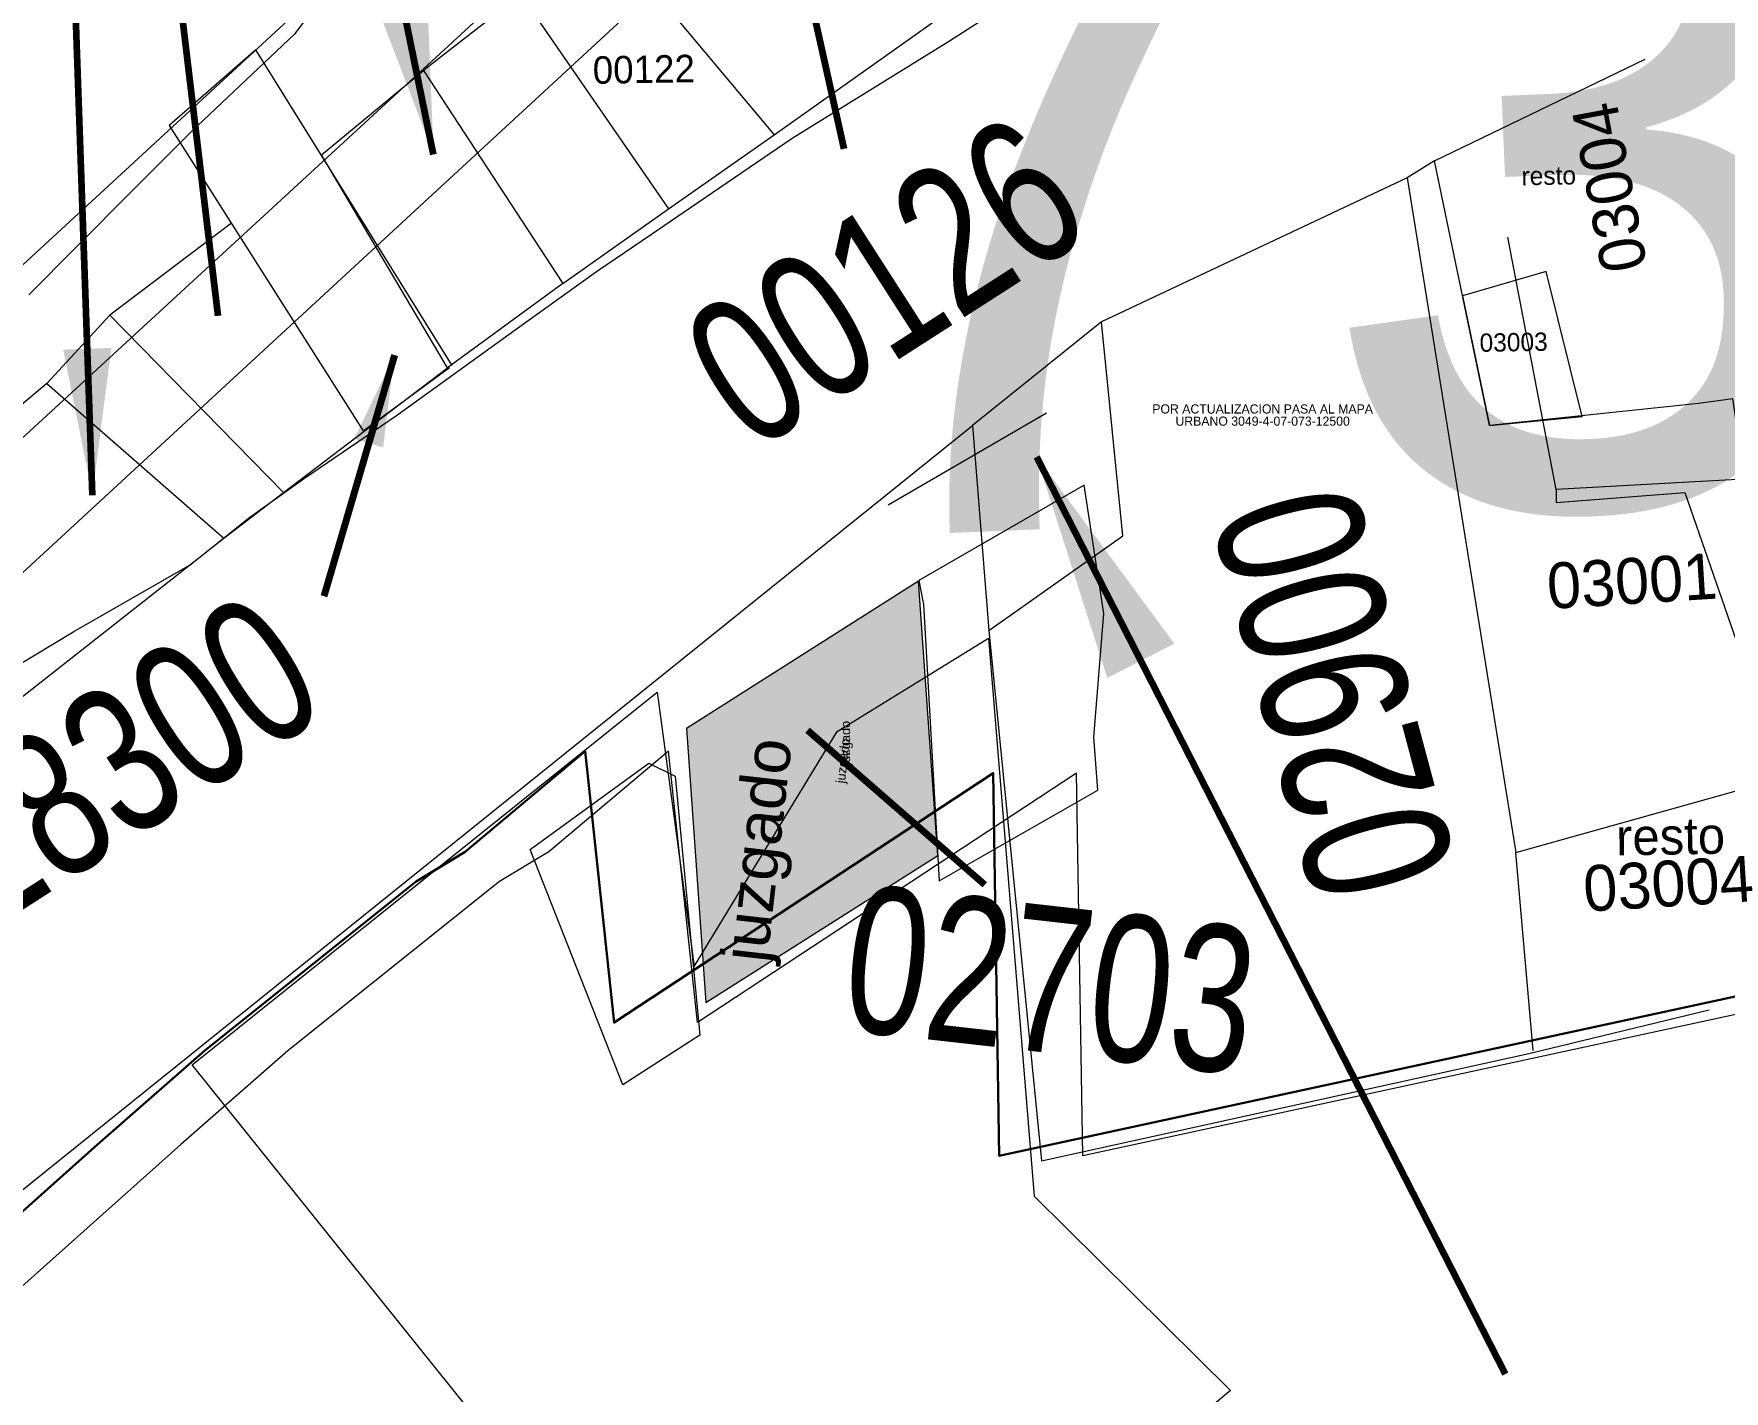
# Model space of a CAD drawing. Header units: inches. Extents: x 610851 to 630254, y 1234683 to 1264905.
# Drawn here: x 624306.9 to 624491.3, y 1245033.3 to 1245181.4 of the extents above; entities that cross this region are included whole.
import ezdxf
from ezdxf.enums import TextEntityAlignment as Align

# ---------------------------------------------------------------- set-up
doc = ezdxf.new("R2010")
doc.units = ezdxf.units.IN
doc.header["$MEASUREMENT"] = 0
for name, color, linetype, lineweight in [('Cod-Loc', 7, 'Continuous', 13), ('Level 2', 7, 'Continuous', 0), ('Level 20', 7, 'Continuous', 0), ('Level 50', 7, 'Continuous', 0), ('Level 7', 7, 'Continuous', 0), ('mon proposed', 3, 'Continuous', 0)]:
    doc.layers.add(name, color=color, linetype=linetype, lineweight=lineweight)
doc.styles.get("Standard").update_dxf_attribs({"font": 'arial.ttf'})
doc.styles.add('Styledgn000', font='dgn000.shx')
doc.styles.add('Styledgn003', font='dgn003.shx')
doc.styles.add('Styledgn032', font='dgn032.shx')
doc.styles.add('Styletxt', font='txt.shx')
doc.dimstyles.new('STANDARD-Linear', dxfattribs={"dimtxt": 1.5, "dimasz": 1.13, "dimexe": 0.125, "dimexo": 0.000625, "dimgap": 0.3, "dimtad": 1, "dimzin": 7, "dimdsep": 46, "dimtxsty": 'Styletxt', "dimsah": 1, "dimcen": 2.5, "dimclrd": 1, "dimclre": 1, "dimclrt": 2, "dimaunit": 1, "dimadec": 7, "dimazin": 0, "dimtfac": 1, "dimtofl": 0, "dimtmove": 1, "dimatfit": 3, "dimfxl": 1, "dimtolj": 1, "dimtzin": 0, "dimarcsym": 0})

# ---------------------------------------------------------------- blocks, each defined once
blk = doc.blocks.new('AnonymousCell14')
at = {"layer": 'Level 20', "color": 2, "linetype": 'Continuous', "lineweight": 0, "flags": 128}
for points in [[(-46.08, 15.62), (-37.06, 21.04), (-24.37, 28.32), (-18.02, 33.43), (-11.89, 37.77), (-1.87, 44.61), (11.08, 53.97), (19.96, 60.33), (25.96, 64.4), (28.75, 66.31), (41.32, 74.9), (58.49, 85.52), (76.14, 96.87)], [(-2.38, 100.5), (-12.97, 86.26), (-24.23, 75.63), (-30.66, 69.17), (-36.8, 63), (-41.99, 57.79)]]:
    blk.add_lwpolyline(points, dxfattribs=at)
blk = doc.blocks.new('AnonymousCell21')
at = {"layer": 'Cod-Loc', "color": 3, "linetype": 'Continuous', "lineweight": 0}
blk.add_line((-12.18, -5.05), (-17.46, 22.48), dxfattribs=at)
at = {"layer": 'Cod-Loc', "color": 3, "linetype": 'Continuous', "lineweight": 0, "flags": 128}
blk.add_lwpolyline([(12.16, -3.71), (-12.18, -5.05), (-12.18, -5.05), (-12.19, -6.5), (-12.19, -6.5), (1.85, -5.41), (1.85, -5.41), (7.44, -21.56), (7.44, -21.56), (13.42, -21.98), (13.42, -21.98), (17.74, -22.43), (17.74, -22.43), (12.16, -3.71)], dxfattribs=at)

msp = doc.modelspace()

# ---------------------------------------------------------------- hatches: boundary and pattern name
at = {"layer": 'Level 2', "linetype": 'Continuous'}
msp.add_hatch(color=6, dxfattribs=at).paths.add_polyline_path([(624403.40212, 1245121.70651), (624378.06928, 1245105.64197), (624380.18297, 1245075.71929), (624405.51581, 1245091.78383)])
msp.add_hatch(color=6, dxfattribs=at).paths.add_polyline_path([(624403.40212, 1245121.70651), (624378.06928, 1245105.64197), (624380.18297, 1245075.71929), (624405.51581, 1245091.78383)])
msp.add_hatch(color=6, dxfattribs=at).paths.add_polyline_path([(624403.40212, 1245121.70651), (624378.06928, 1245105.64197), (624380.18297, 1245075.71929), (624405.51581, 1245091.78383)])

# ---------------------------------------------------------------- linework, layer by layer
at = {"layer": 'Level 2', "color": 1, "linetype": 'Continuous', "lineweight": 0}
for p, q in [((624459.70231, 1245167.57898), (624482.7141, 1245178.68979)), ((624459.70231, 1245167.57898), (624482.7141, 1245178.68979)), ((624459.70231, 1245167.57898), (624482.7141, 1245178.68979)), ((624456.72276, 1245165.74221), (624423.38358, 1245150.0202)), ((624456.72276, 1245165.74221), (624423.38358, 1245150.0202)), ((624456.72276, 1245165.74221), (624423.38358, 1245150.0202)), ((624470.48958, 1245070.4822), (624468.57554, 1245092.08635)), ((624470.48958, 1245070.4822), (624468.57554, 1245092.08635)), ((624470.48958, 1245070.4822), (624468.57554, 1245092.08635)), ((624470.00358, 1245070.1772), (624489.67063, 1245074.92289)), ((624470.00358, 1245070.1772), (624489.67063, 1245074.92289)), ((624470.00358, 1245070.1772), (624489.67063, 1245074.92289))]:
    msp.add_line(p, q, dxfattribs=at)
at = {"layer": 'Level 2', "color": 1, "linetype": 'Continuous', "lineweight": 0, "flags": 128}
for points in [[(624308.34358, 1245439.7552), (624156.61458, 1245401.4932), (624238.90658, 1245094.7272), (624343.93058, 1245191.5482), (624346.88958, 1245197.6522), (624344.69858, 1245207.0692), (624359.63558, 1245210.2682), (624353.08458, 1245237.4402), (624358.25558, 1245239.2672), (624308.34358, 1245439.7552)], [(624308.34358, 1245439.7552), (624156.61458, 1245401.4932), (624238.90658, 1245094.7272), (624343.93058, 1245191.5482), (624346.88958, 1245197.6522), (624344.69858, 1245207.0692), (624359.63558, 1245210.2682), (624353.08458, 1245237.4402), (624358.25558, 1245239.2672), (624308.34358, 1245439.7552)], [(624308.34358, 1245439.7552), (624156.61458, 1245401.4932), (624238.90658, 1245094.7272), (624343.93058, 1245191.5482), (624346.88958, 1245197.6522), (624344.69858, 1245207.0692), (624359.63558, 1245210.2682), (624353.08458, 1245237.4402), (624358.25558, 1245239.2672), (624308.34358, 1245439.7552)], [(624368.91958, 1245192.8042), (624387.65958, 1245170.4302)], [(624368.91958, 1245192.8042), (624387.65958, 1245170.4302)], [(624368.91958, 1245192.8042), (624387.65958, 1245170.4302)], [(624360.02358, 1245185.7362), (624349.39858, 1245177.4422)], [(624360.02358, 1245185.7362), (624349.39858, 1245177.4422)], [(624360.02358, 1245185.7362), (624349.39858, 1245177.4422)], [(624360.02358, 1245185.7362), (624376.12858, 1245162.3622)], [(624360.02358, 1245185.7362), (624376.12858, 1245162.3622)], [(624360.02358, 1245185.7362), (624376.12858, 1245162.3622)], [(624387.65958, 1245170.4302), (624405.64558, 1245183.1922)], [(624387.65958, 1245170.4302), (624405.64558, 1245183.1922)], [(624387.65958, 1245170.4302), (624405.64558, 1245183.1922)], [(624338.24058, 1245168.2342), (624349.39858, 1245177.4422)], [(624338.24058, 1245168.2342), (624349.39858, 1245177.4422)], [(624338.24058, 1245168.2342), (624349.39858, 1245177.4422)], [(624349.39858, 1245177.4422), (624364.57758, 1245154.2102)], [(624349.39858, 1245177.4422), (624364.57758, 1245154.2102)], [(624349.39858, 1245177.4422), (624364.57758, 1245154.2102)], [(624376.12858, 1245162.3622), (624387.65958, 1245170.4302)], [(624376.12858, 1245162.3622), (624387.65958, 1245170.4302)], [(624376.12858, 1245162.3622), (624387.65958, 1245170.4302)], [(624338.24058, 1245168.2342), (624338.23658, 1245168.2242)], [(624338.24058, 1245168.2342), (624338.23658, 1245168.2242)], [(624338.24058, 1245168.2342), (624338.23658, 1245168.2242)], [(624352.01158, 1245144.9802), (624338.24058, 1245168.2342)], [(624352.01158, 1245144.9802), (624338.24058, 1245168.2342)], [(624352.01158, 1245144.9802), (624338.24058, 1245168.2342)], [(624364.57758, 1245154.2102), (624376.12858, 1245162.3622)], [(624364.57758, 1245154.2102), (624376.12858, 1245162.3622)], [(624364.57758, 1245154.2102), (624376.12858, 1245162.3622)], [(624328.42858, 1245160.7802), (624315.14958, 1245150.7232)], [(624328.42858, 1245160.7802), (624315.14958, 1245150.7232)], [(624328.42858, 1245160.7802), (624315.14958, 1245150.7232)], [(624364.57758, 1245154.2102), (624352.01158, 1245144.9802)], [(624364.57758, 1245154.2102), (624352.01158, 1245144.9802)], [(624364.57758, 1245154.2102), (624352.01158, 1245144.9802)], [(624315.14958, 1245150.7232), (624308.28758, 1245143.2802)], [(624315.14958, 1245150.7232), (624308.28758, 1245143.2802)], [(624315.14958, 1245150.7232), (624308.28758, 1245143.2802)], [(624315.14958, 1245150.7232), (624334.11958, 1245131.4042)], [(624315.14958, 1245150.7232), (624334.11958, 1245131.4042)], [(624315.14958, 1245150.7232), (624334.11958, 1245131.4042)], [(624423.38358, 1245150.0202), (624409.29858, 1245138.6902)], [(624423.38358, 1245150.0202), (624409.29858, 1245138.6902)], [(624423.38358, 1245150.0202), (624409.29858, 1245138.6902)], [(624425.68458, 1245126.6582), (624423.38358, 1245150.0202)], [(624425.68458, 1245126.6582), (624423.38358, 1245150.0202)], [(624425.68458, 1245126.6582), (624423.38358, 1245150.0202)], [(624334.11958, 1245131.4042), (624352.01158, 1245144.9802)], [(624334.11958, 1245131.4042), (624352.01158, 1245144.9802)], [(624334.11958, 1245131.4042), (624352.01158, 1245144.9802)], [(624308.28758, 1245143.2802), (624289.71158, 1245127.6712)], [(624308.28758, 1245143.2802), (624289.71158, 1245127.6712)], [(624308.28758, 1245143.2802), (624289.71158, 1245127.6712)], [(624308.28758, 1245143.2802), (624327.59558, 1245126.4022), (624327.59558, 1245126.4022)], [(624308.28758, 1245143.2802), (624327.59558, 1245126.4022), (624327.59558, 1245126.4022)], [(624308.28758, 1245143.2802), (624327.59558, 1245126.4022), (624327.59558, 1245126.4022)], [(624125.42858, 1244880.5452), (624154.47158, 1244915.4152), (624183.52758, 1244949.2692), (624219.15258, 1244985.7332), (624254.36458, 1245014.0592), (624409.29858, 1245138.6902)], [(624125.42858, 1244880.5452), (624154.47158, 1244915.4152), (624183.52758, 1244949.2692), (624219.15258, 1244985.7332), (624254.36458, 1245014.0592), (624409.29858, 1245138.6902)], [(624409.29858, 1245138.6902), (624411.08058, 1245116.3402)], [(624409.29858, 1245138.6902), (624411.08058, 1245116.3402)], [(624409.29858, 1245138.6902), (624411.08058, 1245116.3402)], [(624327.59558, 1245126.4022), (624334.11958, 1245131.4042)], [(624327.59558, 1245126.4022), (624334.11958, 1245131.4042)], [(624327.59558, 1245126.4022), (624334.11958, 1245131.4042)], [(624303.90058, 1245107.7622), (624327.59558, 1245126.4022)], [(624303.90058, 1245107.7622), (624327.59558, 1245126.4022)], [(624303.90058, 1245107.7622), (624327.59558, 1245126.4022)], [(624411.08058, 1245116.3402), (624425.68458, 1245126.6582)], [(624411.08058, 1245116.3402), (624425.68458, 1245126.6582)], [(624411.08058, 1245116.3402), (624425.68458, 1245126.6582)]]:
    msp.add_lwpolyline(points, dxfattribs=at)
at = {"layer": 'Level 2', "color": 6, "linetype": 'Continuous', "lineweight": 0, "flags": 128}
for points in [[(624352.49558, 1245145.2632), (624331.08358, 1245179.7002), (624321.64358, 1245171.4572), (624342.81658, 1245138.1122), (624352.22358, 1245145.0192)], [(624352.49558, 1245145.2632), (624331.08358, 1245179.7002), (624321.64358, 1245171.4572), (624342.81658, 1245138.1122), (624352.22358, 1245145.0192)], [(624352.49558, 1245145.2632), (624331.08358, 1245179.7002), (624321.64358, 1245171.4572), (624342.81658, 1245138.1122), (624352.22358, 1245145.0192)], [(624492.27314, 1245141.61003), (624488.5049, 1245141.09076), (624465.73101, 1245138.70285), (624459.70231, 1245167.57898), (624456.72276, 1245165.74221), (624468.57554, 1245092.08635), (624498.47566, 1245100.47437), (624492.27314, 1245141.61003)], [(624492.27314, 1245141.61003), (624488.5049, 1245141.09076), (624465.73101, 1245138.70285), (624459.70231, 1245167.57898), (624456.72276, 1245165.74221), (624468.57554, 1245092.08635), (624498.47566, 1245100.47437), (624492.27314, 1245141.61003)], [(624492.27314, 1245141.61003), (624488.5049, 1245141.09076), (624465.73101, 1245138.70285), (624459.70231, 1245167.57898), (624456.72276, 1245165.74221), (624468.57554, 1245092.08635), (624498.47566, 1245100.47437), (624492.27314, 1245141.61003)], [(624462.78101, 1245152.83852), (624465.72471, 1245138.69877), (624475.81362, 1245139.6658), (624471.89469, 1245155.51475), (624462.78101, 1245152.83852)], [(624462.78101, 1245152.83852), (624465.72471, 1245138.69877), (624475.81362, 1245139.6658), (624471.89469, 1245155.51475), (624462.78101, 1245152.83852)], [(624462.78101, 1245152.83852), (624465.72471, 1245138.69877), (624475.81362, 1245139.6658), (624471.89469, 1245155.51475), (624462.78101, 1245152.83852)], [(624403.40212, 1245121.70651), (624378.06928, 1245105.64197), (624380.18297, 1245075.71929), (624405.51581, 1245091.78383), (624403.40212, 1245121.70651)], [(624403.40212, 1245121.70651), (624378.06928, 1245105.64197), (624380.18297, 1245075.71929), (624405.51581, 1245091.78383), (624403.40212, 1245121.70651)], [(624403.40212, 1245121.70651), (624378.06928, 1245105.64197), (624380.18297, 1245075.71929), (624405.51581, 1245091.78383), (624403.40212, 1245121.70651)]]:
    msp.add_lwpolyline(points, dxfattribs=at)
at = {"layer": 'Level 2', "color": 1, "flags": 128}
for points in [[(624244.08726, 1244781.65387), (624406.37356, 1244868.93381), (624418.22892, 1244873.16715), (624427.57248, 1244875.66769), (624428.34988, 1244872.77369), (624464.98006, 1244871.4897), (624654.90336, 1244865.81178), (624700.78431, 1244865.19675), (624695.77806, 1245046.98173), (624599.97533, 1245026.34583), (624592.21681, 1245095.99507), (624421.31861, 1245058.99192), (624420.65468, 1245100.77383), (624379.28029, 1245073.54273), (624376.12897, 1245103.17341)], [(624376.12897, 1245103.17341), (624363.0449, 1245092.17649), (624357.68057, 1245088.93356), (624334.61254, 1245070.48818), (624322.91754, 1245060.23129), (624296.63929, 1245036.7959)]]:
    msp.add_lwpolyline(points, dxfattribs=at)
at = {"layer": 'Level 20', "color": 2, "flags": 128}
msp.add_lwpolyline([(624421.4718, 1245132.18274), (624403.44245, 1245121.77166), (624403.94667, 1245119.17015), (624405.65861, 1245088.99976), (624422.96488, 1245098.90592), (624422.53468, 1245104.6941), (624423.63693, 1245118.17913), (624421.4718, 1245132.18274)], dxfattribs=at)
msp.add_lwpolyline([(624421.4718, 1245132.18274), (624403.44245, 1245121.77166), (624403.94667, 1245119.17015), (624405.65861, 1245088.99976), (624422.96488, 1245098.90592), (624422.53468, 1245104.6941), (624423.63693, 1245118.17913), (624421.4718, 1245132.18274)], dxfattribs=at)
msp.add_lwpolyline([(624421.4718, 1245132.18274), (624403.44245, 1245121.77166), (624403.94667, 1245119.17015), (624405.65861, 1245088.99976), (624422.96488, 1245098.90592), (624422.53468, 1245104.6941), (624423.63693, 1245118.17913), (624421.4718, 1245132.18274)], dxfattribs=at)
at = {"layer": 'Level 20', "color": 2, "linetype": 'Continuous', "lineweight": 0, "flags": 128}
msp.add_lwpolyline([(624373.9576, 1245101.83745), (624376.8434, 1245100.41915), (624379.5417, 1245072.16125), (624371.1299, 1245066.75365), (624361.0196, 1245092.42415), (624373.9576, 1245101.83745)], dxfattribs=at)
at = {"layer": 'Level 50', "color": 7, "linetype": 'Continuous', "lineweight": 0}
msp.add_line((624416.82958, 1245058.4432), (624470.00358, 1245070.1772), dxfattribs=at)
at = {"layer": 'Level 50', "color": 7, "linetype": 'Continuous', "lineweight": 0, "flags": 128}
for points in [[(624375.04658, 1245214.0732), (624376.31358, 1245202.4372), (624192.70258, 1245033.4622), (624200.15758, 1245025.3382), (624381.39358, 1245192.5922), (624411.80658, 1245198.2252), (624539.10558, 1245263.4452), (624608.74358, 1245280.0682), (624679.76858, 1245296.4982), (624684.25658, 1245294.0032), (624693.23058, 1245273.0762), (624761.04758, 1245279.8842), (624749.35758, 1245334.0552), (624769.22158, 1245340.9692)], [(624375.04658, 1245214.0732), (624376.31358, 1245202.4372), (624192.70258, 1245033.4622), (624200.15758, 1245025.3382), (624381.39358, 1245192.5922), (624411.80658, 1245198.2252), (624539.10558, 1245263.4452), (624608.74358, 1245280.0682), (624679.76858, 1245296.4982), (624684.25658, 1245294.0032), (624693.23058, 1245273.0762), (624761.04758, 1245279.8842), (624749.35758, 1245334.0552), (624769.22158, 1245340.9692)], [(624375.04658, 1245214.0732), (624376.31358, 1245202.4372), (624192.70258, 1245033.4622), (624200.15758, 1245025.3382), (624381.39358, 1245192.5922), (624411.80658, 1245198.2252), (624539.10558, 1245263.4452), (624608.74358, 1245280.0682), (624679.76858, 1245296.4982), (624684.25658, 1245294.0032), (624693.23058, 1245273.0762), (624761.04758, 1245279.8842), (624749.35758, 1245334.0552), (624769.22158, 1245340.9692)], [(624378.93358, 1245079.6462), (624394.51758, 1245105.2892), (624411.02658, 1245115.4822), (624416.03258, 1245054.5932), (624437.43758, 1245033.3892), (624386.74858, 1244990.9582), (624324.15058, 1245068.9422), (624374.88458, 1245109.5832), (624378.93358, 1245079.6462)], [(624411.08058, 1245116.3402), (624416.82958, 1245058.4432)]]:
    msp.add_lwpolyline(points, dxfattribs=at)
at = {"layer": 'Level 50', "color": 7, "flags": 128}
msp.add_lwpolyline([(624125.42858, 1244880.5452), (624154.47158, 1244915.4152), (624183.52758, 1244949.2692), (624219.15258, 1244985.7332), (624254.36458, 1245014.0592), (624409.29858, 1245138.6902)], dxfattribs=at)
at = {"layer": 'Level 7', "color": 3, "linetype": 'Continuous', "lineweight": 0}
msp.add_line((624400.07857, 1245130.03194), (624417.3635, 1245140.09331), dxfattribs=at)
msp.add_line((624400.07857, 1245130.03194), (624417.3635, 1245140.09331), dxfattribs=at)
msp.add_line((624400.07857, 1245130.03194), (624417.3635, 1245140.09331), dxfattribs=at)
at = {"layer": 'mon proposed', "color": 2, "linetype": 'Continuous', "lineweight": 30, "flags": 128}
for points in [[(624234.98645, 1244781.65387), (624397.27274, 1244868.93381), (624409.12811, 1244873.16715), (624418.47167, 1244875.66769), (624419.24906, 1244872.77369), (624455.87925, 1244871.4897), (624645.80254, 1244865.81178), (624691.6835, 1244865.19675), (624686.67725, 1245046.98173), (624590.87452, 1245026.34583), (624583.116, 1245095.99507), (624412.2178, 1245058.99192), (624411.55387, 1245100.77383), (624370.17947, 1245073.54273), (624367.02816, 1245103.17341)], [(624367.02816, 1245103.17341), (624353.94409, 1245092.17649), (624348.57976, 1245088.93356), (624325.51173, 1245070.48818), (624313.81673, 1245060.23129), (624287.53848, 1245036.7959)]]:
    msp.add_lwpolyline(points, dxfattribs=at)

# ---------------------------------------------------------------- block references
at = {"color": 2, "linetype": 'Continuous', "lineweight": 0}
msp.add_blockref('AnonymousCell14', (624348.29358, 1245095.1642), dxfattribs=at)
at = {"color": 7, "linetype": 'Continuous', "lineweight": 0}
msp.add_blockref('AnonymousCell21', (624485.1837, 1245136.78249), dxfattribs=at)

# ---------------------------------------------------------------- texts
at = {"layer": 'Level 20', "color": 4, "linetype": 'Continuous', "lineweight": 0}
for height, rotation, p in [(1, 89.9999985, (624395.93614, 1245101.58161)), (5, 83.5697344, (624386.85581, 1245079.96028)), (5, 83.5697344, (624386.85581, 1245079.96028)), (5, 83.5697344, (624386.85581, 1245079.96028)), (1, 83.5697344, (624395.369, 1245099.60618)), (1, 83.5697344, (624395.369, 1245099.60618))]:
    msp.add_text('juzgado', height=height, rotation=rotation, dxfattribs=at).set_placement(p)
at = {"layer": 'Level 50', "color": 7, "linetype": 'Continuous', "lineweight": 40, "style": 'Styledgn003'}
msp.add_text('73', height=80, rotation=2.3999938, dxfattribs=at).set_placement((624445.54237, 1245168.62203), align=Align.MIDDLE_CENTER)
at = {"layer": 'Level 50', "color": 7, "linetype": 'Continuous', "lineweight": 0, "style": 'Styledgn003', "width": 0.75}
msp.add_text('02900', height=16.000002, rotation=105, dxfattribs=at).set_placement((624448.75118, 1245109.47841), align=Align.MIDDLE_CENTER)
msp.add_text('02900', height=16.000002, rotation=105, dxfattribs=at).set_placement((624448.75118, 1245109.47841), align=Align.MIDDLE_CENTER)
msp.add_text('02900', height=16.000002, rotation=105, dxfattribs=at).set_placement((624448.75118, 1245109.47841), align=Align.MIDDLE_CENTER)
at = {"layer": 'Level 50', "color": 7, "linetype": 'Continuous', "lineweight": 0, "insert": (624440.95591, 1245139.83458), "char_height": 1, "width": 31.5154297, "attachment_point": 5, "line_spacing_factor": 0.8, "style": 'Styledgn032'}
msp.add_mtext('{\\Fdgn000|c0;POR ACTUALIZACION PASA AL MAPA \\PURBANO 3049-4-07-073-12500}', dxfattribs=at)
at = {"layer": 'Level 7', "color": 7, "linetype": 'Continuous', "lineweight": 0}
for s, height, rotation, style, p in [('00122', 3, 1, 'Styledgn000', (624373.42581, 1245177.57528)), ('00122', 3, 1, 'Styledgn000', (624373.42581, 1245177.57528)), ('00122', 3, 1, 'Styledgn000', (624373.42581, 1245177.57528)), ('03004', 4.999998, 100.55, 'Styledgn032', (624478.79491, 1245164.66217)), ('03004', 4.999998, 100.55, 'Styledgn032', (624478.79491, 1245164.66217)), ('03004', 4.999998, 100.55, 'Styledgn032', (624478.79491, 1245164.66217)), ('resto', 1.999998, 1, 'Styledgn000', (624472.18051, 1245165.96584)), ('resto', 1.999998, 1, 'Styledgn000', (624472.18051, 1245165.96584)), ('resto', 1.999998, 1, 'Styledgn000', (624472.18051, 1245165.96584)), ('03003', 1.999998, 1, 'Styledgn000', (624468.34951, 1245147.79361)), ('03003', 1.999998, 1, 'Styledgn000', (624468.34951, 1245147.79361)), ('03003', 1.999998, 1, 'Styledgn000', (624468.34951, 1245147.79361)), ('03001', 4.999998, 3.55, 'Styledgn032', (624481.26855, 1245121.74141)), ('03001', 4.999998, 3.55, 'Styledgn032', (624481.26855, 1245121.74141)), ('03001', 4.999998, 3.55, 'Styledgn032', (624481.26855, 1245121.74141)), ('resto', 4.000002, 1, 'Styledgn000', (624485.47145, 1245093.87648)), ('resto', 4.000002, 1, 'Styledgn000', (624485.47145, 1245093.87648)), ('resto', 4.000002, 1, 'Styledgn000', (624485.47145, 1245093.87648)), ('03004', 4.999998, 3.55, 'Styledgn032', (624485.22993, 1245088.71197)), ('03004', 4.999998, 3.55, 'Styledgn032', (624485.22993, 1245088.71197)), ('03004', 4.999998, 3.55, 'Styledgn032', (624485.22993, 1245088.71197))]:
    msp.add_text(s, height=height, rotation=rotation, dxfattribs=dict(at, style=style)).set_placement(p, align=Align.MIDDLE_CENTER)
at = {"layer": 'Level 7', "color": 7, "linetype": 'Continuous', "lineweight": 0, "style": 'Styledgn003', "width": 0.75}
for s, rotation, p in [('00126', 32.7294611, (624399.6669, 1245154.40677)), ('00126', 32.7294611, (624399.6669, 1245154.40677)), ('00126', 32.7294611, (624399.6669, 1245154.40677)), ('18300', 32.7294611, (624316.36141, 1245102.2405)), ('18300', 32.7294611, (624316.36141, 1245102.2405)), ('18300', 32.7294611, (624316.36141, 1245102.2405)), ('02703', 353.569736, (624417.82572, 1245078.2474)), ('02703', 353.569736, (624417.82572, 1245078.2474)), ('02703', 353.569736, (624417.82572, 1245078.2474))]:
    msp.add_text(s, height=16.000002, rotation=rotation, dxfattribs=at).set_placement(p, align=Align.MIDDLE_CENTER)

# ---------------------------------------------------------------- leaders
at = {"layer": 'Level 7', "color": 7, "linetype": 'Continuous', "lineweight": 0}
for points, override in [([(624350.48258, 1245168.2912), (624329.43558, 1245270.7992)], {"dimscale": 1, "dimtxt": 16, "dimasz": 16, "dimgap": 8, "dimtad": 1, "dimclrd": 0, "dimlwd": 65534}), ([(624350.48258, 1245168.2912), (624329.43558, 1245270.7992)], {"dimscale": 1, "dimtxt": 16, "dimasz": 16, "dimgap": 8, "dimtad": 1, "dimclrd": 0, "dimlwd": 65534}), ([(624350.48258, 1245168.2912), (624329.43558, 1245270.7992)], {"dimscale": 1, "dimtxt": 16, "dimasz": 16, "dimgap": 8, "dimtad": 1, "dimclrd": 0, "dimlwd": 65534}), ([(624326.96758, 1245150.6612), (624314.05358, 1245258.6232)], {"dimscale": 1, "dimtxt": 2, "dimasz": 2, "dimgap": 1, "dimtad": 1, "dimclrd": 0, "dimlwd": 65534}), ([(624326.96758, 1245150.6612), (624314.05358, 1245258.6232)], {"dimscale": 1, "dimtxt": 2, "dimasz": 2, "dimgap": 1, "dimtad": 1, "dimclrd": 0, "dimlwd": 65534}), ([(624326.96758, 1245150.6612), (624314.05358, 1245258.6232)], {"dimscale": 1, "dimtxt": 2, "dimasz": 2, "dimgap": 1, "dimtad": 1, "dimclrd": 0, "dimlwd": 65534}), ([(624313.24558, 1245131.0842), (624309.19758, 1245248.0192)], {"dimscale": 1, "dimtxt": 16, "dimasz": 16, "dimgap": 8, "dimtad": 1, "dimclrd": 0, "dimlwd": 65534}), ([(624313.24558, 1245131.0842), (624309.19758, 1245248.0192)], {"dimscale": 1, "dimtxt": 16, "dimasz": 16, "dimgap": 8, "dimtad": 1, "dimclrd": 0, "dimlwd": 65534}), ([(624313.24558, 1245131.0842), (624309.19758, 1245248.0192)], {"dimscale": 1, "dimtxt": 16, "dimasz": 16, "dimgap": 8, "dimtad": 1, "dimclrd": 0, "dimlwd": 65534}), ([(624391.48158, 1245185.9062), (624395.26258, 1245168.8922)], {"dimscale": 1, "dimtxt": 2, "dimasz": 2, "dimgap": 1, "dimtad": 1, "dimclrd": 0, "dimlwd": 65534}), ([(624391.48158, 1245185.9062), (624395.26258, 1245168.8922)], {"dimscale": 1, "dimtxt": 2, "dimasz": 2, "dimgap": 1, "dimtad": 1, "dimclrd": 0, "dimlwd": 65534}), ([(624391.48158, 1245185.9062), (624395.26258, 1245168.8922)], {"dimscale": 1, "dimtxt": 2, "dimasz": 2, "dimgap": 1, "dimtad": 1, "dimclrd": 0, "dimlwd": 65534}), ([(624346.20658, 1245146.3722), (624338.52358, 1245120.0872)], {"dimscale": 1, "dimtxt": 10, "dimasz": 10, "dimgap": 5, "dimtad": 1, "dimclrd": 0, "dimlwd": 65534}), ([(624346.20658, 1245146.3722), (624338.52358, 1245120.0872)], {"dimscale": 1, "dimtxt": 10, "dimasz": 10, "dimgap": 5, "dimtad": 1, "dimclrd": 0, "dimlwd": 65534}), ([(624346.20658, 1245146.3722), (624338.52358, 1245120.0872)], {"dimscale": 1, "dimtxt": 10, "dimasz": 10, "dimgap": 5, "dimtad": 1, "dimclrd": 0, "dimlwd": 65534}), ([(624416.28958, 1245135.2792), (624467.41458, 1245035.2202)], {"dimscale": 1, "dimtxt": 25, "dimasz": 25, "dimgap": 12.5, "dimtad": 1, "dimclrd": 0, "dimlwd": 65534}), ([(624416.28958, 1245135.2792), (624467.41458, 1245035.2202)], {"dimscale": 1, "dimtxt": 25, "dimasz": 25, "dimgap": 12.5, "dimtad": 1, "dimclrd": 0, "dimlwd": 65534}), ([(624416.28958, 1245135.2792), (624467.41458, 1245035.2202)], {"dimscale": 1, "dimtxt": 25, "dimasz": 25, "dimgap": 12.5, "dimtad": 1, "dimclrd": 0, "dimlwd": 65534}), ([(624391.29862, 1245105.4556), (624410.60681, 1245088.5969)], {"dimscale": 1, "dimtxt": 16.000002, "dimasz": 16.000002, "dimgap": 8.000001, "dimtad": 1, "dimclrd": 0, "dimlwd": 65534}), ([(624391.29862, 1245105.4556), (624410.60681, 1245088.5969)], {"dimscale": 1, "dimtxt": 16.000002, "dimasz": 16.000002, "dimgap": 8.000001, "dimtad": 1, "dimclrd": 0, "dimlwd": 65534}), ([(624391.29862, 1245105.4556), (624410.60681, 1245088.5969)], {"dimscale": 1, "dimtxt": 16.000002, "dimasz": 16.000002, "dimgap": 8.000001, "dimtad": 1, "dimclrd": 0, "dimlwd": 65534})]:
    msp.add_leader(points, dimstyle='STANDARD-Linear', override=override, dxfattribs=at)

doc.saveas('drawing.dxf')
